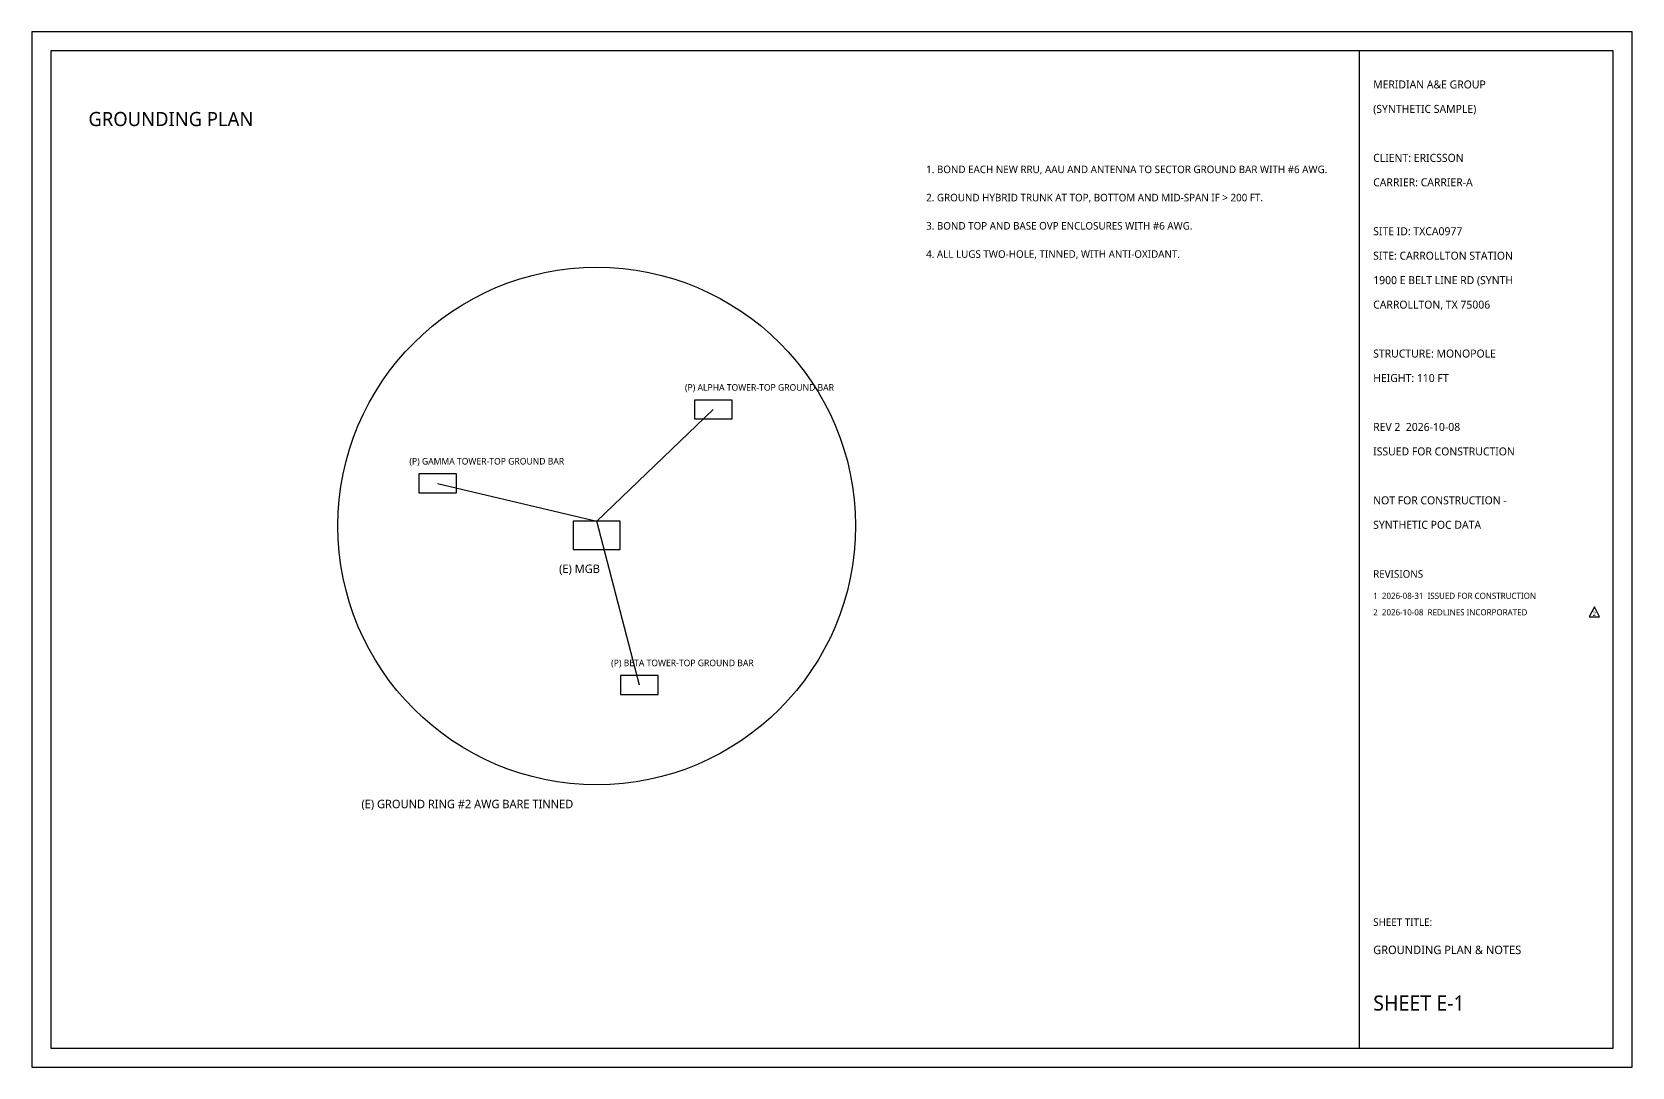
# Model space of a CAD drawing. Extents: x 0 to 1940, y 0 to 220.
# Drawn here: x 1600 to 1940, y 0 to 220 of the extents above; entities that cross this region are included whole.
import ezdxf
from ezdxf.enums import TextEntityAlignment as Align

# ---------------------------------------------------------------- set-up
doc = ezdxf.new("R2010")
doc.units = 0
for name, color, linetype in [('A-BORDER', 7, 'Continuous'), ('A-REV', 1, 'Continuous'), ('A-TEXT', 7, 'Continuous'), ('A-TITLE', 7, 'Continuous'), ('E-GROUND', 2, 'Continuous')]:
    doc.layers.add(name, color=color, linetype=linetype)
doc.styles.add('OpenSans', font='OpenSans-Regular.ttf')

msp = doc.modelspace()

# ---------------------------------------------------------------- linework, layer by layer
at = {"layer": 'A-BORDER'}
for points in [[(1600, 0), (1940, 0), (1940, 220), (1600, 220)], [(1604, 4), (1936, 4), (1936, 216), (1604, 216)]]:
    msp.add_lwpolyline(points, close=True, dxfattribs=at)
at = {"layer": 'A-REV'}
msp.add_lwpolyline([(1930.9, 95.72), (1933.1, 95.72), (1932, 97.81)], close=True, dxfattribs=at)
at = {"layer": 'A-TITLE'}
msp.add_lwpolyline([(1882, 4), (1936, 4), (1936, 216), (1882, 216)], close=True, dxfattribs=at)
at = {"layer": 'E-GROUND'}
for p in [(1744.75, 139.75), (1686.19, 124.06), (1729.06, 81.19)]:
    msp.add_line(p, (1720, 116), dxfattribs=at)
for points in [[(1740.75, 137.75), (1748.75, 137.75), (1748.75, 141.75), (1740.75, 141.75)], [(1682.19, 122.06), (1690.19, 122.06), (1690.19, 126.06), (1682.19, 126.06)], [(1715, 110), (1725, 110), (1725, 116), (1715, 116)], [(1725.06, 79.19), (1733.06, 79.19), (1733.06, 83.19), (1725.06, 83.19)]]:
    msp.add_lwpolyline(points, close=True, dxfattribs=at)
msp.add_circle((1720, 115), 55, dxfattribs=at)

# ---------------------------------------------------------------- texts
at = {"layer": 'A-REV', "style": 'OpenSans'}
msp.add_text('2  2026-10-08  REDLINES INCORPORATED', height=1.3, dxfattribs=at).set_placement((1885, 96))
msp.add_text('2', height=0.924, dxfattribs=at).set_placement((1932, 96.34), align=Align.MIDDLE_CENTER)
at = {"layer": 'A-TEXT', "style": 'OpenSans'}
for s, height, p in [('GROUNDING PLAN', 3, (1612, 200)), ('1. BOND EACH NEW RRU, AAU AND ANTENNA TO SECTOR GROUND BAR WITH #6 AWG.', 1.6, (1790, 190)), ('2. GROUND HYBRID TRUNK AT TOP, BOTTOM AND MID-SPAN IF > 200 FT.', 1.6, (1790, 184)), ('3. BOND TOP AND BASE OVP ENCLOSURES WITH #6 AWG.', 1.6, (1790, 178)), ('4. ALL LUGS TWO-HOLE, TINNED, WITH ANTI-OXIDANT.', 1.6, (1790, 172)), ('(P) ALPHA TOWER-TOP GROUND BAR', 1.4, (1738.75, 143.75)), ('(P) GAMMA TOWER-TOP GROUND BAR', 1.4, (1680.19, 128.06)), ('(E) MGB', 1.8, (1712, 105)), ('(P) BETA TOWER-TOP GROUND BAR', 1.4, (1723.06, 85.19)), ('(E) GROUND RING #2 AWG BARE TINNED', 1.8, (1670, 55))]:
    msp.add_text(s, height=height, dxfattribs=at).set_placement(p)
at = {"layer": 'A-TITLE', "style": 'OpenSans'}
for s, height, p in [('MERIDIAN A&E GROUP', 1.7, (1885, 208)), ('(SYNTHETIC SAMPLE)', 1.7, (1885, 202.8)), ('CLIENT: ERICSSON', 1.7, (1885, 192.4)), ('CARRIER: CARRIER-A', 1.7, (1885, 187.2)), ('SITE ID: TXCA0977', 1.7, (1885, 176.8)), ('SITE: CARROLLTON STATION', 1.7, (1885, 171.6)), ('1900 E BELT LINE RD (SYNTH', 1.7, (1885, 166.4)), ('CARROLLTON, TX 75006', 1.7, (1885, 161.2)), ('STRUCTURE: MONOPOLE', 1.7, (1885, 150.8)), ('HEIGHT: 110 FT', 1.7, (1885, 145.6)), ('REV 2  2026-10-08', 1.7, (1885, 135.2)), ('ISSUED FOR CONSTRUCTION', 1.7, (1885, 130)), ('NOT FOR CONSTRUCTION -', 1.7, (1885, 119.6)), ('SYNTHETIC POC DATA', 1.7, (1885, 114.4)), ('REVISIONS', 1.6, (1885, 104)), ('1  2026-08-31  ISSUED FOR CONSTRUCTION', 1.3, (1885, 99.5)), ('SHEET TITLE:', 1.6, (1885, 30)), ('GROUNDING PLAN & NOTES', 1.8, (1885, 24)), ('SHEET E-1', 3.2, (1885, 12))]:
    msp.add_text(s, height=height, dxfattribs=at).set_placement(p)

doc.saveas('drawing.dxf')
